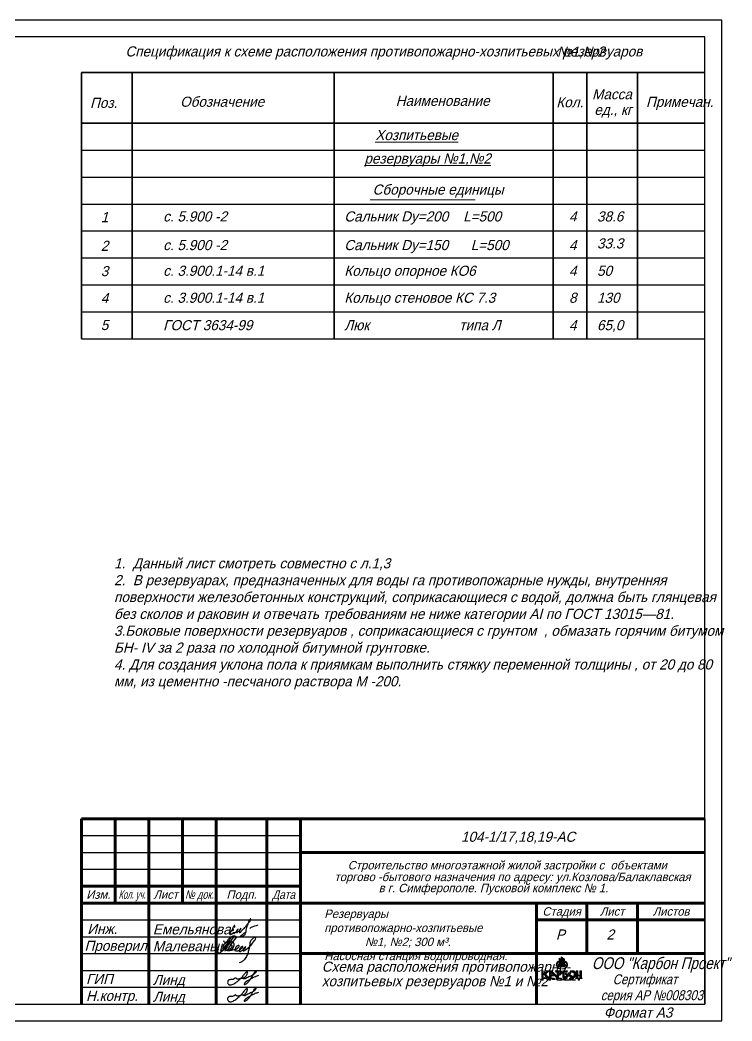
# Model space of a CAD drawing. Header units: millimetres. Extents: x 5929542 to 6152618, y 10240044 to 10382466.
# Drawn here: x 6006822 to 6027953, y 10325100 to 10354800 of the extents above; entities that cross this region are included whole.
import ezdxf
from ezdxf.enums import TextEntityAlignment as Align

# ---------------------------------------------------------------- set-up
doc = ezdxf.new("R2010")
doc.units = ezdxf.units.MM
doc.layers.add('0 @ 1', color=7, linetype='Continuous')
doc.layers.add('2D-чертеж - Общий_Ном._пера__1_Ном._пера__1_Ном._пера__20', color=7, linetype='Continuous', lineweight=0, true_color=0x060000)
doc.layers.add('цоколь_Ном._пера__101_Ном._пера__61', color=7, linetype='Continuous', lineweight=20, true_color=0x6a6a6a)
for name, color, linetype, lineweight in [('Основная', 7, 'Continuous', 30), ('Текст', 134, 'Continuous', 13), ('цоколь_Ном._пера__101_Ном._пера__1', 7, 'Continuous', 15)]:
    doc.layers.add(name, color=color, linetype=linetype, lineweight=lineweight)
doc.styles.add('ГОСТ 2.304', font='mipgost.ttf', dxfattribs={"oblique": 15})
doc.styles.add('Мишин стиль', font='mipgost.ttf')

# ---------------------------------------------------------------- blocks, each defined once
blk = doc.blocks.new('Подпись Емельянова')
at = {"lineweight": 30}
for p, q in [((1006995.697445217, -497322.8743848313), (1007027.924268826, -497293.5249561873)), ((1007027.924268826, -497293.5249561873), (1007064.754924379, -497272.2322334456)), ((1007064.754924379, -497272.2322334456), (1007094.679832016, -497257.8452586202)), ((1007094.679832016, -497257.8452586202), (1007142.444588437, -497240.5808888297)), ((1007142.444588437, -497240.5808888297), (1007190.78482385, -497228.4958299762)), ((1007190.78482385, -497228.4958299762), (1007241.426975236, -497217.5617291089))]:
    blk.add_line(p, q, dxfattribs=at)
blk.add_spline([(1006541.258662013, -497256.1163209821), (1006540.431462936, -497262.1430571143), (1006540.785976826, -497278.3325247634), (1006545.512828695, -497286.1318303462), (1006547.639912035, -497264.5064830485), (1006546.761723594, -497246.2305857409), (1006543.661019016, -497231.0715855799), (1006529.191064317, -497245.541540279), (1006516.788246003, -497261.3895859018), (1006502.318291304, -497286.8842679906), (1006487.848336605, -497317.2022683125), (1006478.54622287, -497341.6633822085), (1006475.822340029, -497362.4854747591), (1006482.685878809, -497379.4424529221), (1006496.143797986, -497379.9807696891), (1006503.814811917, -497373.1172309089), (1006506.640974944, -497363.0237915262), (1006506.910133327, -497349.8350307328), (1006504.487707876, -497342.7023335689), (1006494.663426876, -497339.0686953912), (1006482.282141234, -497344.0481254866), (1006468.151326098, -497363.8312666768), (1006442.066112085, -497396.3790284087), (1006416.955125866, -497436.0073035362), (1006407.146146873, -497461.5106489153), (1006401.309804373, -497483.3846720673), (1006402.290702273, -497497.1172426561), (1006409.647436516, -497501.7765076772), (1006426.077476328, -497499.0790384545), (1006450.354699333, -497487.0630391893), (1006474.631922338, -497473.3304686006), (1006495.230778221, -497460.0883469614), (1006512.641715932, -497443.4130826751), (1006520.979348075, -497435.3206750067), (1006519.753225701, -497462.5405917094), (1006526.619510995, -497469.161652529), (1006537.899836836, -497460.0883469614), (1006557.027345871, -497444.1487560995), (1006570.940081379, -497435.841151443), (1006593.961154524, -497407.3150390685), (1006615.981311445, -497385.7953402596), (1006631.995971023, -497360.271976556), (1006647.009714378, -497337.2509034117), (1006601.468026201, -497402.810916062), (1006598.46527753, -497420.3269499762), (1006601.468026201, -497439.3443582259), (1006620.985892563, -497436.3416095548), (1006650.012463049, -497410.8182458513), (1006678.038117312, -497384.2939659241), (1006696.55506745, -497362.2738090034), (1006711.068352693, -497346.2591494247), (1006732.08759339, -497311.2270815963), (1006699.557816121, -497361.7733508915), (1006687.046363325, -497387.2967145951), (1006680.540407871, -497412.3196201868), (1006682.041782207, -497428.3342797655), (1006691.550486332, -497436.8420676667), (1006712.569727029, -497432.3379446602), (1006749.603627304, -497393.3022119371), (1006823.671427856, -497317.7330370502), (1006864.208534914, -497271.6908907614), (1006900.241518967, -497225.1482863608), (1006931.2699219, -497190.1162185324), (1006965.801531617, -497144.0740722437), (1007000.833599445, -497100.0337584023), (1007016.347800912, -497068.5048973567), (1007023.85467259, -497042.4810755413), (1007015.8473428, -497038.4774106467), (1006996.82993455, -497056.4939026727), (1006967.803364064, -497108.0410881916), (1006947.284581479, -497151.5809439212), (1006918.258010993, -497226.6496606963), (1006899.325507586, -497289.4253849461), (1006879.873899495, -497375.1416116373), (1006863.012980484, -497447.9097884217), (1006849.149356958, -497492.5115373953), (1006832.170719393, -497524.7709487684), (1006810.664445144, -497542.8814955042), (1006791.421989238, -497557.0303601415), (1006760.294487035, -497563.2558605819), (1006728.035075662, -497564.9537243384), (1006713.532489409, -497555.9691952937), (1006724.851581119, -497538.283114497), (1006751.73442393, -497517.7672607729), (1006793.47357461, -497485.224872107), (1006820.710139037, -497465.0627399989), (1006855.880173992, -497440.8580751371), (1006888.220436021, -497417.1081952102)], degree=3, dxfattribs=at)
blk = doc.blocks.new('Подпись Линд')
blk.add_spline([(16.09681524169594, -1.094755872831456), (14.28969576933287, -1.696694934664777), (12.57768856958921, -2.552082765364105), (10.99249544877034, -3.43915159931791), (9.787749705003648, -4.167814674168739), (8.868339065669488, -4.959840498359284), (8.64935466642362, -5.3275701166163), (8.599569362996931, -5.588294173200183), (8.607281493046457, -5.680773672863921), (8.769237937516891, -5.734720295278066), (9.28595407770024, -5.565174298284234), (9.872081101757203, -5.187548684215983), (10.66643735058301, -4.509363953409547), (11.73704583305823, -3.20771885836453), (12.66372482512975, -1.693215513828505), (13.42674936764797, -0.3483963328694131), (13.99834482650783, 0.612231349996776), (14.50065619501197, 1.157453029441655), (14.89904142798309, 1.313230652140149), (14.82975733762737, 1.079564218092358), (14.34476699171194, 0.196824603744389), (13.47005278083327, -0.564754059636158), (11.47812832940451, -1.5686538821206), (9.415062433927005, -2.566508545176077), (8.540346509622168, -2.826137668729956), (7.864403412453385, -2.558982923380285), (6.580637892274012, -2.724197472274994), (5.549734628559463, -2.93800431707092), (4.888400200753836, -2.918567398710508), (4.625812538787613, -2.763071308995904), (4.246518297377179, -2.452079129566812), (4.12981171793308, -2.325739160223975), (3.838046126036488, -2.481234507107416), (2.753978682987736, -3.036573546029075), (1.995390200167321, -3.153195799022768), (1.28542874485413, -3.182351176563458), (0.6727213445558391, -3.279536511196653), (0.2156221457074707, -3.522498733533183), (-0.02751470525561217, -3.823772453782084), (-0.1636720957025091, -4.406882233088396), (-0.08586713826457526, -5.19408114084149), (0.3517795361543676, -5.699442503874934), (0.6824467500575793, -5.903531632321716), (1.227074598418994, -6.010434683304055), (2.180174618121441, -5.83550167522904), (3.19162535740702, -5.349576487724931), (4.983980238648428, -4.094036690084039), (6.170491703813013, -3.0638755599945), (7.280243401348571, -2.022771785084615), (8.554285229452375, -0.4678123736011628), (9.526834346731789, 0.7081263870226877), (9.789423722124184, 0.9024963134581867), (10.14926715253148, 0.9705262705507778), (10.19789418003916, 0.3679788300529765), (9.731069575689048, -0.7690853510189868), (9.30314830677139, -1.614595013853403), (8.593186851458313, -2.207423252339908), (8.08746062510238, -2.469823135867927), (7.517974393545387, -2.511904517245199)], degree=3)
blk = doc.blocks.new('A$C55D26A55')
at = {"layer": 'цоколь_Ном._пера__101_Ном._пера__61', "linetype": 'Continuous', "lineweight": 0, "true_color": 0x4f4f4f}
for points in [[(1031.519737691386, 785.60407825734), (1110.239085855661, 785.60407825734), (1110.239085855661, 1255.889707866765), (1031.519737691386, 1300.0912466179)], [(1229.919047226897, 1330.821468346694), (1151.199699062388, 1375.02300709777), (1151.199699062388, 785.60407825734), (1229.919047226897, 785.60407825734)], [(1356.822758305352, 1255.889707866765), (1278.103410141077, 1300.0912466179), (1278.103410141077, 785.60407825734), (1356.822758305352, 785.60407825734)], [(88.12540020723827, 104.0990189075237), (283.47566635767, 104.0990189075237), (297.6731211864389, 89.90156407869654), (297.6731211864389, 0.001438132603652775), (378.4812011998147, 0.001438132603652775), (378.4812011998147, 42.626739996369), (297.6731179533526, 123.4348232427728), (-0.002174988854676485, 123.4348232427728), (-0.002174988854676485, 0.001438132603652775), (88.12540020723827, 0.001438132603652775)], [(441.1386336991563, 0.001438132603652775), (521.9467145074159, 0.001438132603652775), (521.9467145074159, 104.0990198791842), (690.6786213922314, 104.0990198791842), (719.7370258516166, 75.04061541974079), (719.7370258516166, 50.7155149197788), (594.6082898909226, 50.7155149197788), (613.1336760302074, 32.19012877973728), (800.5451066596434, 32.19012877973728), (800.5451066596434, 42.62673999700928), (719.7370258516166, 123.4348208044539), (441.1386336991563, 123.4348208044539)], [(1274.415325032547, 123.4348208044539), (1274.415325032547, 61.71812946849968), (1336.13201636821, 0.001438132603652775), (1604.86681150645, 0.001438132603652775), (1588.03467297554, 16.8335766637465), (1582.604248586111, 16.8335766637465), (1355.223405840574, 16.8335766637465), (1355.223405840574, 50.74898613832192), (1454.118561512791, 50.74898613832192), (1435.836951850681, 69.03059580025729), (1355.223405840574, 69.03059580025729), (1355.223405840574, 104.0990198791842), (1495.338805370731, 104.0990198791842), (1500.769229759928, 104.0990198791842), (1481.433428834658, 123.4348208044539)], [(1647.650858657435, 0.001438132603652775), (1728.458939465461, 0.001438132603652775), (1728.458939465461, 36.73862970422488), (1728.458939465461, 123.4348208044539), (1647.650858657435, 123.4348208044539)], [(1803.583660908043, 0.001438132603652775), (1835.435140190646, 0.001438132603652775), (1999.231546566123, 0.001438132603652775), (1982.399408038473, 16.83357666037045), (1863.008871268015, 16.83357666037045), (1795.090385972522, 84.75206763582537), (1816.389932514168, 106.0516141773551), (1893.18137052143, 106.0516141773551), (1875.798163033556, 123.434821665287), (1805.17512729764, 123.434821665287), (1744.289437537314, 62.54913190484513), (1742.662702336442, 60.9223967041471)], [(2231.465966026299, 0.001438132603652775), (2231.465966026299, 104.0990198791842), (2386.896537632449, 104.0990198791842), (2367.560736707179, 123.4348208044539), (2010.551331637427, 123.4348208044539), (2029.887132562697, 104.0990198791842), (2158.175724156201, 104.0990198791842), (2158.175724156201, 0.001438132603652775)]]:
    blk.add_hatch(color=251, dxfattribs=at).paths.add_polyline_path(points)
h = blk.add_hatch(color=251, dxfattribs=at)
edge = h.paths.add_edge_path()
edge.add_arc((1068.759288757654, 923.5003722267343), 213.8407410448306, 141.3326240077637, 183.8646231980924)
edge.add_arc((1073.253710991397, 922.0917865610937), 218.2366918937193, 183.4161212765875, 195.8310968106005)
edge.add_arc((1112.30894814393, 930.9533990261858), 258.2368115430653, 195.3587522284321, 243.7102387656125)
edge.add_arc((1149.523681108097, 1010.204409495724), 345.7777109817978, 243.9978464920998, 273.4608845293516)
edge.add_arc((1205.153756503967, 1022.231594527487), 358.8613660634911, 234.3875796799924, 264.4420711696278, ccw=False)
edge.add_arc((1123.642727824262, 911.345825048111), 221.256762416744, 189.5410481975231, 234.827212480447, ccw=False)
edge.add_arc((1089.864390075184, 903.4579379858661), 186.6509564564045, 126.1728494182633, 188.8718823060602, ccw=False)
edge.add_line((979.6986635131761, 1054.130072891945), (979.6985997909214, 1125.567767514614))
edge.add_arc((1125.955440434281, 880.5822722138996), 285.3225479044966, 120.8372876912527, 141.7796704652815)
h = blk.add_hatch(color=251, dxfattribs=at)
edge = h.paths.add_edge_path()
edge.add_line((1401.420082775876, 1125.567804809078), (1401.420082775876, 1054.130072891945))
edge.add_arc((1292.159033238202, 903.8322538070836), 185.8155304804732, -9.028942971592073, 53.98421124738229, ccw=False)
edge.add_arc((1257.476018464949, 911.345825048378), 221.2567624168705, 305.17278751947947, 350.458951802397, ccw=False)
edge.add_arc((1175.964863491441, 1022.231684031733), 358.8615123688593, 275.5579369020205, 305.6124283916544, ccw=False)
edge.add_arc((1231.594999958622, 1010.204184911739), 345.7775377246824, 266.5391143015227, 296.0021795360986)
edge.add_arc((1268.809798145296, 930.9533990262079), 258.2368115431123, 296.2897612343393, 344.641247771579)
edge.add_arc((1288.225793501979, 918.2052892516228), 236.2459734737047, 346.3756384006645, 421.3709184551366)
at = {"layer": 'цоколь_Ном._пера__101_Ном._пера__61', "linetype": 'Continuous', "lineweight": 0, "true_color": 0x353535}
for points in [[(88.12540214927867, 161.0001247281325), (88.12540214927867, 549.9372215949697), (-0.002174988854676485, 549.9372215949697), (-0.002174988854676485, 161.0001247281325)], [(310.7040233893786, 549.9372244382394), (113.7281354721636, 352.9613253076677), (305.6893360514659, 161.0001247281325), (405.8825342992786, 161.0001247281325), (213.9213225063868, 352.9613253076677), (410.8972216371913, 549.9372244382394)], [(441.084161343053, 549.9372244382394), (441.084161343053, 477.9349040042143), (551.2291727582924, 477.9349040042143), (868.1639632475562, 161.0001247281325), (868.1639632475562, 266.3471782705747), (584.573938222602, 549.9372244382394)], [(460.2914536984172, 161.0001247281325), (547.2891901037656, 161.0001247281325), (547.2891901037656, 259.32519317267), (714.5056185193826, 259.32519317267), (648.9748560322914, 324.8559556598775), (547.2891901037656, 324.8559556598775), (547.2891901037656, 428.801303053333), (460.2914536984172, 428.801303053333)], [(1098.490242135478, 549.9372235528426), (788.1487246220931, 549.9372235528426), (860.1510400138795, 477.9349081608816), (1051.922176218592, 477.9349081608816), (1101.6726089078, 428.1844945627381), (1034.298901381204, 360.8107743088622), (997.4122220971622, 360.8107743088622), (997.4122220971622, 428.8013130639447), (909.2846351109911, 428.8013130639447), (909.2846351109911, 161.0001247281325), (997.4122220971622, 161.0001247281325), (997.4122220971622, 293.911720735312), (1075.899137257133, 293.911720735312), (1215.207463377854, 433.2199959466816)], [(1243.02390310308, 549.9372345290612), (1243.02390310308, 161.0001247281325), (1493.216499052243, 161.0001247281325), (1592.24564527208, 260.0292767435312), (1427.858508837176, 424.4164073826396), (1378.427978014341, 374.9858765597455), (1489.753894235473, 263.6599545429926), (1450.01256802096, 223.9186341241002), (1326.585043509491, 223.9186341241002), (1326.58503771387, 477.93490781734), (1481.37700927211, 477.93490781734), (1531.27832990652, 527.8362110649468), (1509.177312237909, 549.9372345290612)], [(1546.743681972381, 366.6089991337503), (1752.352556377882, 161.0001247281325), (1922.660873219371, 161.0001247281325), (1994.005064674653, 232.3443161832984), (1994.005064674653, 449.7742650532164), (1893.842109392164, 549.937220335647), (1730.071903174277, 549.937220335647), (1658.069597246824, 477.9349077434745), (1850.869618990226, 477.9349077434745), (1918.450196230086, 410.3543438329361), (1918.450196230086, 272.1647870945744), (1875.23057133425, 228.9451688632835), (1784.210106097627, 228.9451688632835), (1649.706206341041, 363.4490819494822), (1717.805885317037, 431.5487542607589), (1611.683443763992, 431.5487542607589)], [(2043.036776653491, 161.0001247281325), (2129.657897267956, 161.0001247281325), (2129.657897267956, 259.3251925666118), (2229.571811120026, 259.3251925666118), (2164.041049853666, 324.8559538329137), (2129.657897267956, 324.8559538329137), (2129.657897267956, 549.9372215949697), (2043.036776653491, 549.9372215949697)], [(2263.313275980065, 161.0001247281325), (2349.934398808051, 161.0001247281325), (2349.934398808051, 549.9372215949697), (2263.313275980065, 549.9372215949697)]]:
    blk.add_hatch(color=250, dxfattribs=at).paths.add_polyline_path(points)
at = {"layer": 'цоколь_Ном._пера__101_Ном._пера__61', "linetype": 'Continuous', "lineweight": 0, "true_color": 0x4f4f4f}
h = blk.add_hatch(color=251, dxfattribs=at)
h.paths.add_polyline_path([(849.0111381453462, 123.4348228776362), (849.0111381453462, 80.8095187387662), (929.8192187515087, 0.001438132603652775), (1208.417611105833, 0.001438132603652775), (1208.417611105833, 42.62674227153184), (1127.609530499671, 123.4348228776362)])
h.paths.add_polyline_path([(929.8192187515087, 104.0990194122423), (1112.425511038862, 104.0990194122423), (1127.609530499671, 88.91499995137565), (1127.609530499671, 16.83357808709843), (945.4557739177253, 16.83357808709843), (929.8192187515087, 32.47013325348962)], flags=16)
at = {"layer": '2D-чертеж - Общий_Ном._пера__1_Ном._пера__1_Ном._пера__20', "linetype": 'Continuous'}
for p, q in [((-0.002174988854676485, 161.0001247281325), (88.12540214927867, 161.0001247281325)), ((-0.002174988854676485, 123.4348208044539), (250.0790989506058, 123.4348208044539)), ((305.6893413485959, 161.0001247281325), (405.882532866206, 161.0001247281325)), ((441.1386336991563, 123.4348208044539), (719.7370258516166, 123.4348208044539)), ((2010.551331637427, 123.4348208044539), (2044.824174102396, 123.4348208044539)), ((2010.551331637427, 123.4348208044539), (2367.560736707179, 123.4348208044539)), ((2043.036776653491, 161.0001247281325), (2129.657899481244, 161.0001247281325))]:
    blk.add_line(p, q, dxfattribs=at)
at = {"layer": 'цоколь_Ном._пера__101_Ном._пера__1', "linetype": 'Continuous', "flags": 128}
for points in [[(1031.519737691386, 785.60407825734), (1110.239085855661, 785.60407825734), (1110.239085855661, 1255.889707866765), (1031.519737691386, 1300.0912466179)], [(1229.919047226897, 1330.821468346694), (1151.199699062388, 1375.02300709777), (1151.199699062388, 785.60407825734), (1229.919047226897, 785.60407825734)], [(1356.822758305352, 1255.889707866765), (1278.103410141077, 1300.0912466179), (1278.103410141077, 785.60407825734), (1356.822758305352, 785.60407825734)], [(88.12540214927867, 161.0001247281325), (88.12540214927867, 549.9372215949697), (-0.002174988854676485, 549.9372215949697), (-0.002174988854676485, 161.0001247281325)], [(88.12540020723827, 104.0990189075237), (283.47566635767, 104.0990189075237), (297.6731211864389, 89.90156407869654), (297.6731211864389, 0.001438132603652775), (378.4812011998147, 0.001438132603652775), (378.4812011998147, 42.626739996369), (297.6731179533526, 123.4348232427728), (-0.002174988854676485, 123.4348232427728), (-0.002174988854676485, 0.001438132603652775), (88.12540020723827, 0.001438132603652775)], [(310.7040233893786, 549.9372244382394), (113.7281354721636, 352.9613253076677), (305.6893360514659, 161.0001247281325), (405.8825342992786, 161.0001247281325), (213.9213225063868, 352.9613253076677), (410.8972216371913, 549.9372244382394)], [(441.084161343053, 549.9372244382394), (441.084161343053, 477.9349040042143), (551.2291727582924, 477.9349040042143), (868.1639632475562, 161.0001247281325), (868.1639632475562, 266.3471782705747), (584.573938222602, 549.9372244382394)], [(441.1386336991563, 0.001438132603652775), (521.9467145074159, 0.001438132603652775), (521.9467145074159, 104.0990198791842), (690.6786213922314, 104.0990198791842), (719.7370258516166, 75.04061541974079), (719.7370258516166, 50.7155149197788), (594.6082898909226, 50.7155149197788), (613.1336760302074, 32.19012877973728), (800.5451066596434, 32.19012877973728), (800.5451066596434, 42.62673999700928), (719.7370258516166, 123.4348208044539), (441.1386336991563, 123.4348208044539)], [(460.2914536984172, 161.0001247281325), (547.2891901037656, 161.0001247281325), (547.2891901037656, 259.32519317267), (714.5056185193826, 259.32519317267), (648.9748560322914, 324.8559556598775), (547.2891901037656, 324.8559556598775), (547.2891901037656, 428.801303053333), (460.2914536984172, 428.801303053333)], [(1098.490242135478, 549.9372235528426), (788.1487246220931, 549.9372235528426), (860.1510400138795, 477.9349081608816), (1051.922176218592, 477.9349081608816), (1101.6726089078, 428.1844945627381), (1034.298901381204, 360.8107743088622), (997.4122220971622, 360.8107743088622), (997.4122220971622, 428.8013130639447), (909.2846351109911, 428.8013130639447), (909.2846351109911, 161.0001247281325), (997.4122220971622, 161.0001247281325), (997.4122220971622, 293.911720735312), (1075.899137257133, 293.911720735312), (1215.207463377854, 433.2199959466816)], [(849.0111381453462, 123.4348228776362), (849.0111381453462, 80.8095187387662), (929.8192187515087, 0.001438132603652775), (1208.417611105833, 0.001438132603652775), (1208.417611105833, 42.62674227153184), (1127.609530499671, 123.4348228776362)], [(929.8192187515087, 104.0990194122423), (1112.425511038862, 104.0990194122423), (1127.609530499671, 88.91499995137565), (1127.609530499671, 16.83357808709843), (945.4557739177253, 16.83357808709843), (929.8192187515087, 32.47013325348962)], [(1243.02390310308, 549.9372345290612), (1243.02390310308, 161.0001247281325), (1493.216499052243, 161.0001247281325), (1592.24564527208, 260.0292767435312), (1427.858508837176, 424.4164073826396), (1378.427978014341, 374.9858765597455), (1489.753894235473, 263.6599545429926), (1450.01256802096, 223.9186341241002), (1326.585043509491, 223.9186341241002), (1326.58503771387, 477.93490781734), (1481.37700927211, 477.93490781734), (1531.27832990652, 527.8362110649468), (1509.177312237909, 549.9372345290612)], [(1274.415325032547, 123.4348208044539), (1274.415325032547, 61.71812946849968), (1336.13201636821, 0.001438132603652775), (1604.86681150645, 0.001438132603652775), (1588.03467297554, 16.8335766637465), (1582.604248586111, 16.8335766637465), (1355.223405840574, 16.8335766637465), (1355.223405840574, 50.74898613832192), (1454.118561512791, 50.74898613832192), (1435.836951850681, 69.03059580025729), (1355.223405840574, 69.03059580025729), (1355.223405840574, 104.0990198791842), (1495.338805370731, 104.0990198791842), (1500.769229759928, 104.0990198791842), (1481.433428834658, 123.4348208044539)], [(1546.743681972381, 366.6089991337503), (1752.352556377882, 161.0001247281325), (1922.660873219371, 161.0001247281325), (1994.005064674653, 232.3443161832984), (1994.005064674653, 449.7742650532164), (1893.842109392164, 549.937220335647), (1730.071903174277, 549.937220335647), (1658.069597246824, 477.9349077434745), (1850.869618990226, 477.9349077434745), (1918.450196230086, 410.3543438329361), (1918.450196230086, 272.1647870945744), (1875.23057133425, 228.9451688632835), (1784.210106097627, 228.9451688632835), (1649.706206341041, 363.4490819494822), (1717.805885317037, 431.5487542607589), (1611.683443763992, 431.5487542607589)], [(1647.650858657435, 0.001438132603652775), (1728.458939465461, 0.001438132603652775), (1728.458939465461, 36.73862970422488), (1728.458939465461, 123.4348208044539), (1647.650858657435, 123.4348208044539)], [(1803.583660908043, 0.001438132603652775), (1835.435140190646, 0.001438132603652775), (1999.231546566123, 0.001438132603652775), (1982.399408038473, 16.83357666037045), (1863.008871268015, 16.83357666037045), (1795.090385972522, 84.75206763582537), (1816.389932514168, 106.0516141773551), (1893.18137052143, 106.0516141773551), (1875.798163033556, 123.434821665287), (1805.17512729764, 123.434821665287), (1744.289437537314, 62.54913190484513), (1742.662702336442, 60.9223967041471)], [(2231.465966026299, 0.001438132603652775), (2231.465966026299, 104.0990198791842), (2386.896537632449, 104.0990198791842), (2367.560736707179, 123.4348208044539), (2010.551331637427, 123.4348208044539), (2029.887132562697, 104.0990198791842), (2158.175724156201, 104.0990198791842), (2158.175724156201, 0.001438132603652775)], [(2043.036776653491, 161.0001247281325), (2129.657897267956, 161.0001247281325), (2129.657897267956, 259.3251925666118), (2229.571811120026, 259.3251925666118), (2164.041049853666, 324.8559538329137), (2129.657897267956, 324.8559538329137), (2129.657897267956, 549.9372215949697), (2043.036776653491, 549.9372215949697)], [(2263.313275980065, 161.0001247281325), (2349.934398808051, 161.0001247281325), (2349.934398808051, 549.9372215949697), (2263.313275980065, 549.9372215949697)]]:
    blk.add_lwpolyline(points, close=True, dxfattribs=at)
for points in [[(901.7953695442993, 1057.107678207802, 0.1877411044651558), (855.4048035671003, 909.0876632629079, 0.05422359907054494), (863.2947206795216, 862.5562839098857, 0.2141600256982925), (997.9330284912139, 699.4271589592681, 0.1292696809624155), (1170.397280483739, 665.0573129398981, -0.1318943901564727), (996.1890641108621, 730.4864362368826, -0.2002107211051541), (905.4465871902648, 874.6715953006642, -0.2806120217330422), (979.6986635131761, 1054.130072891945), (979.6985997909214, 1125.567767514614, 0.09163357229258308)], [(1401.420082775876, 1125.567804809078), (1401.420082775876, 1054.130072891945, -0.2820911307254912), (1475.67215909902, 874.671595300606, -0.2002107211051253), (1384.92968217819, 730.4864362368826, -0.1318943901564661), (1210.721403999254, 665.0572617229773, 0.1292698016161956), (1383.185717797838, 699.4271589591517, 0.2141600256985637), (1517.824025609763, 862.5562839099439, 0.3394312912718151)]]:
    blk.add_lwpolyline(points, format="xyb", close=True, dxfattribs=at)
blk = doc.blocks.new('A$C42843560')
at = {"ltscale": 100, "xscale": 0.5, "yscale": 0.5}
blk.add_blockref('A$C55D26A55', (0.003141202498227358, 714.0694697489962), dxfattribs=at)
at = {"layer": 'Текст', "color": 0, "lineweight": 25, "style": 'Мишин стиль', "oblique": 15, "width": 0.85}
for s, height, p in [('ООО "Карбон Проект"', 350, (1487.112761908211, 1217.831746269017)), ('Сертификат ', 296.45, (2104.141897657886, 739.2276192040881)), (' серия АР №008303', 296.45, (1655.396398715675, 267.2679713511607))]:
    blk.add_text(s, height=height, dxfattribs=at).set_placement(p, align=Align.MIDDLE_LEFT)
blk = doc.blocks.new('A$C26897023')
at = {"layer": 'Основная'}
for points in [[(0.8284213217812066, -3.292309648562423), (0.558653431457401, -3.534957522858235), (0.5856302204897474, -4.411186505217529), (1.08470189347554, -4.694276020337327), (2.258195444044418, -4.087656334597852), (4.525495903382989, -0.9306041388296649), (5.60456961645184, 0.9971015930089493), (6.130618078469865, 1.630682701072317), (7.366773435962841, 1.974683964415931), (7.599575954661532, 1.722657643168816), (7.585222920464844, 1.017629429673889)], [(6.683645481294093, 1.401515045276597), (4.754799686045089, -1.510263387569125), (3.513863087008531, -3.950225304999265)], [(8.194347818880829, 1.738526419720245), (6.346434542502493, -0.5531511235619178), (4.228751224027064, -3.950225304999265)], [(5.199917780965961, -3.748019071527494), (7.047831057344183, -3.451449337907547), (8.09993013315443, -3.1413984004638), (8.936212744931481, -2.31909029210442), (9.042152755849429, -2.088542551844), (8.992111526576764, -1.823535349373572), (8.124404409173621, -2.111711107304245), (7.735742405330484, -2.480855870076482), (7.412018785168129, -3.249242119111784), (7.398531466538998, -3.84238257167533), (8.07295334412197, -3.977186727323215), (9.656788020293789, -3.186976535625945), (10.51659597581283, -2.199434508594493), (9.757402814771353, -2.474349775291273), (9.383568684679517, -3.021742616953816), (9.04635774588803, -3.790127880665295), (9.144125193954665, -4.143085010189736), (9.414874842742279, -4.130339587664196), (10.16322521524307, -3.782123107981022), (11.25845875008986, -3.035222835453851), (11.70357684501096, -2.374680305066363), (11.13973032315857, -2.605780181348848), (10.8133406551691, -3.008261413129958), (10.50310650540996, -3.614882084193425), (10.66496939137778, -3.938413240137265), (11.15055159396047, -3.817089302989245), (13.78808626570321, -1.679575562536172), (15.11737900346918, 0.1605860969913238), (15.56249709838994, 1.252503501970409), (15.1024715140843, 1.326813686797095), (14.45644659628908, 1.023335846174689), (13.90534921365042, 0.4714697844960938), (13.32944004003014, -0.7421172466022199), (13.150575917119, -1.864463740284293), (12.97271889596095, -2.96687878782609), (12.5676646787615, -4.549577240453118), (11.96068584964621, -6.180712253347963), (10.85463534754535, -7.650081688270802), (9.789048953105635, -8.351064874158169), (9.087650286490202, -8.620674170777932)], [(5.199917780965961, -3.748019071527494), (3.685175393397003, -3.591880563963912), (2.718046734666586, -2.939191181667979), (2.772000312731052, -1.806833121188845), (3.918517074267697, -0.7688385608578301), (5.685499983548652, -0.4318271864140684), (7.007366949682591, -0.903642716505658), (7.007952369852092, -2.038823047926769), (6.063177181775814, -3.31664419693567), (5.199917780965961, -3.748019071527494)]]:
    blk.add_spline(points, degree=3, dxfattribs=at)
blk.add_open_spline([(6.351411595068953, 1.784032683262012), (6.036643373374886, 1.637334295529229), (5.111658039040549, 1.203405342321048), (4.284231528466421, 0.1170819156039897), (4.483177980309733, -0.9398867929983794), (5.065319308667313, -1.080832500773965), (5.353418873667692, -1.165747785064923), (5.616642568987459, -1.265280224205014), (6.064282523494853, -1.463053502015441), (6.277362228165998, -2.31549178511375), (5.711474362429954, -3.033962507976923), (5.168596022061706, -3.323412354644461), (4.415324965652303, -3.723031379877625)], degree=3, knots=[0, 0, 0, 0, 2.452688309534166, 3.751541805840604, 4.75731118079979, 5.798586127195257, 5.798586127195257, 5.798586127195257, 6.77823494270536, 7.516936515959825, 8.690278511161058, 9.812735802313053, 9.812735802313053, 9.812735802313053, 9.812735802313053], dxfattribs=at)

msp = doc.modelspace()

# ---------------------------------------------------------------- linework, layer by layer
for p, q in [((6008646.654743397, 10353240.59428466), (6008646.654743397, 10345340.59428466)), ((6008646.654743398, 10353240.59428466), (6009446.654743398, 10353240.59428466)), ((6008646.654743398, 10353240.59428466), (6009246.654743398, 10353240.59428466)), ((6008646.597300272, 10351740.59428466), (6027146.597300272, 10351740.59428466)), ((6008646.597300272, 10350940.59428466), (6027146.597300272, 10350940.59428466)), ((6008646.654743398, 10350940.59428466), (6027146.654743398, 10350940.59428466)), ((6008646.597300272, 10350140.59428466), (6027146.597300272, 10350140.59428466)), ((6008646.654743398, 10350140.59428466), (6027146.654743398, 10350140.59428466)), ((6008646.597300272, 10349340.59428466), (6027146.597300272, 10349340.59428466)), ((6008646.654743398, 10349340.59428466), (6027146.654743398, 10349340.59428466)), ((6008646.597300272, 10348540.59428466), (6027146.597300272, 10348540.59428466)), ((6008646.654743398, 10348540.59428466), (6027146.654743398, 10348540.59428466)), ((6008646.597300272, 10347740.59428466), (6027146.597300272, 10347740.59428466)), ((6008646.654743398, 10347740.59428466), (6027146.654743398, 10347740.59428466)), ((6008646.597300272, 10346940.59428466), (6027146.597300272, 10346940.59428466)), ((6008646.654743398, 10346940.59428466), (6027146.654743398, 10346940.59428466)), ((6008646.597300272, 10346140.59428466), (6027146.597300272, 10346140.59428466)), ((6008646.654743398, 10346140.59428466), (6027146.654743398, 10346140.59428466)), ((6008646.597300272, 10345340.59428466), (6027146.597300272, 10345340.59428466)), ((6008646.654743398, 10345340.59428466), (6027146.654743398, 10345340.59428466))]:
    msp.add_line(p, q)
at = {"color": 0, "lineweight": 5, "ltscale": 2}
msp.add_line((6017214.350189968, 10349464.93280296), (6020327.65120761, 10349464.93280296), dxfattribs=at)
at = {"linetype": 'Continuous', "lineweight": 60}
for p, q in [((6008646.654743397, 10331100.26097951), (6027146.654743397, 10331100.26097951)), ((6008646.654743397, 10325600.26097951), (6008646.654743397, 10331100.26097951)), ((6009646.654743397, 10331100.26097951), (6009646.654743397, 10328600.26097951)), ((6010646.654743397, 10331100.26097951), (6010646.654743397, 10325600.26097951)), ((6011646.654743397, 10331100.26097951), (6011646.654743397, 10328600.26097951)), ((6012646.654743397, 10331100.26097951), (6012646.654743397, 10325600.26097951)), ((6014146.654743397, 10331100.26097951), (6014146.654743397, 10325600.26097951)), ((6015146.654743397, 10325600.26097951), (6015146.654743397, 10331099.22946113)), ((6015146.654743397, 10330100.26097951), (6027146.654743397, 10330100.26097951)), ((6008646.654743397, 10329100.26097951), (6015146.654743397, 10329100.26097951)), ((6008646.654743397, 10328600.26097951), (6027146.654743397, 10328600.26097951)), ((6022146.654743397, 10325600.26097951), (6022146.654743397, 10328600.26097951)), ((6022146.654743397, 10328600.26097951), (6022146.654743397, 10325600.26097951)), ((6023646.654743397, 10328600.26097951), (6023646.654743397, 10327100.26097951)), ((6025146.654743397, 10328600.26097951), (6025146.654743397, 10327100.26097951)), ((6022146.654743397, 10328100.26097951), (6027146.654743397, 10328100.26097951)), ((6015146.654743397, 10327100.26097951), (6027146.654743397, 10327100.26097951))]:
    msp.add_line(p, q, dxfattribs=at)
at = {"color": 13, "linetype": 'Continuous'}
for p in [(6027146.654743397, 10331100.26097951), (6008646.654743397, 10325600.26097951)]:
    msp.add_line(p, (6027146.654743397, 10325600.26097951), dxfattribs=at)
at = {"linetype": 'Continuous', "lineweight": 25}
for p, q in [((6008646.654743397, 10330600.26097951), (6015146.654743397, 10330600.26097951)), ((6008646.654743397, 10330100.26097951), (6015146.654743397, 10330100.26097951)), ((6008646.654743397, 10329600.26097951), (6015146.654743397, 10329600.26097951)), ((6008646.654743397, 10328100.26097951), (6015146.654743397, 10328100.26097951)), ((6008646.654743397, 10327600.26097951), (6015146.654743397, 10327600.26097951)), ((6008646.654743397, 10327100.26097951), (6015146.654743397, 10327100.26097951)), ((6008646.654743397, 10326600.26097951), (6015146.654743397, 10326600.26097951)), ((6008646.654743397, 10326100.26097951), (6015146.654743397, 10326100.26097951))]:
    msp.add_line(p, q, dxfattribs=at)
at = {"ltscale": 2}
for points in [[(5985646.654743397, 10325100.26097951), (6027646.654743397, 10325100.26097951), (6027646.654743397, 10354800.26097951), (5985646.654743397, 10354800.26097951)], [(5987646.654743397, 10325600.26097951), (6027146.654743397, 10325600.26097951), (6027146.654743397, 10354300.26097951), (5987646.654743397, 10354300.26097951)]]:
    msp.add_lwpolyline(points, close=True, dxfattribs=at)
at = {"const_width": 50}
for points in [[(6008646.654743397, 10353240.59428466), (6027146.654743397, 10353240.59428466)], [(6008646.654743397, 10353240.59428466), (6008646.654743397, 10345340.59428466)], [(6010146.654743397, 10353240.59428466), (6010146.654743397, 10345340.59428466)], [(6016146.654743397, 10353240.59428466), (6016146.654743397, 10345340.59428466)], [(6022646.654743397, 10353240.59428466), (6022646.654743397, 10345340.59428466)], [(6023646.654743397, 10353240.59428466), (6023646.654743397, 10345340.59428466)], [(6025146.654743397, 10353240.59428466), (6025146.654743397, 10345340.59428466)], [(6008646.654743397, 10351740.59428466), (6027146.654743397, 10351740.59428466)]]:
    msp.add_lwpolyline(points, dxfattribs=at)

# ---------------------------------------------------------------- block references
at = {"lineweight": 30}
msp.add_blockref('Подпись Емельянова', (5006648.086983962, 10825166.19498613), dxfattribs=at)
at = {"ltscale": 100, "xscale": 75, "yscale": 75, "zscale": 75}
msp.add_blockref('A$C26897023', (6012646.654743397, 10327475.26097951), dxfattribs=at)
at = {"color": 7, "ltscale": 100}
msp.add_blockref('A$C42843560', (6022307.864292151, 10325597.22420443), dxfattribs=at)
at = {"xscale": 56.25, "yscale": 56.25, "zscale": 56.25}
for p in [(6012994.341871191, 10326506.63267259), (6012991.573648994, 10326006.45464018)]:
    msp.add_blockref('Подпись Линд', p, dxfattribs=at)

# ---------------------------------------------------------------- texts
at = {"color": 0, "lineweight": 5, "ltscale": 2, "style": 'ГОСТ 2.304', "oblique": 15}
for s, p in [('Спецификация к схеме расположения противопожарно-хозпитьевых резервуаров ', (6009950.231512696, 10353718.3925567)), ('№1,№2', (6022758.02895986, 10353713.43052081)), ('Обозначение', (6011574.346008223, 10352226.18339304)), ('Наименование', (6017973.473954518, 10352253.53006949)), ('Масса', (6023801.154486342, 10352448.27440327)), ('Поз.', (6008902.358949838, 10352193.03449901)), ('Кол.', (6022738.485158175, 10352209.88773127)), ('Примечан.', (6025403.013004474, 10352223.46566434)), ('ед., кг', (6023866.215763339, 10351985.94868142)), ('Сборочные единицы', (6017287.107330672, 10349619.77939344)), ('с. 5.900 -2 ', (6011070.395090925, 10348822.10703356)), ('Сальник Dу=200    L=500   ', (6016446.991070136, 10348822.10703356)), ('4', (6023116.972869612, 10348822.10703356)), ('38.6', (6023946.991070137, 10348822.10703356)), ('с. 5.900 -2 ', (6011070.395090925, 10347972.10703356)), ('Сальник Dу=150      L=500', (6016446.991070136, 10347972.10703356)), ('4', (6023116.972869612, 10347972.10703356)), ('33.3', (6023946.991070137, 10348022.10703356)), ('с. 3.900.1-14 в.1', (6011070.395090925, 10347210.0029763)), ('Кольцо опорное КО6', (6016446.991070136, 10347210.0029763)), ('4', (6023116.972869613, 10347210.0029763)), ('50', (6023946.991070137, 10347210.0029763)), ('с. 3.900.1-14 в.1', (6011070.395090925, 10346410.0029763)), ('Кольцо стеновое КС 7.3', (6016446.991070136, 10346410.0029763)), ('8', (6023116.972869613, 10346410.0029763)), ('130', (6023946.991070137, 10346410.0029763)), ('ГОСТ 3634-99', (6011070.395090925, 10345595.71995742)), ('Люк                        типа Л', (6016446.991070136, 10345595.71995742)), ('4', (6023116.972869612, 10345595.71995742)), ('65,0', (6023946.991070137, 10345595.71995742)), ('Схема расположения противопожарно-', (6015777.13985386, 10326561.80007186)), ('хозпитьевых резервуаров №1 и №2 ', (6015777.13985386, 10326130.80630045))]:
    msp.add_text(s, height=300, dxfattribs=at).set_placement(p)
at = {"style": 'ГОСТ 2.304', "oblique": 15}
msp.add_text('104-1/17,18,19-АС', height=300, dxfattribs=at).set_placement((6019909.776498565, 10330416.43308092))
at = {"linetype": 'Continuous', "lineweight": 25, "style": 'ГОСТ 2.304', "oblique": 15}
for s, p in [('Изм.', (6009146.654743397, 10328850.26097951)), ('Лист', (6011146.654743397, 10328850.26097951)), ('Подп.', (6013396.654743397, 10328850.26097951)), ('Стадия', (6022896.654743397, 10328350.26097951)), ('Лист', (6024396.654743397, 10328350.26097951)), ('Листов', (6026146.654743397, 10328350.26097951))]:
    msp.add_text(s, height=250, dxfattribs=at).set_placement(p, align=Align.MIDDLE_CENTER)
for s, width, p in [('Кол. уч.', 0.65, (6010146.654743397, 10328850.26097951)), ('№ док.', 0.8, (6012146.654743397, 10328850.26097951)), ('Дата', 0.9, (6014646.654743397, 10328850.26097951))]:
    msp.add_text(s, height=250, dxfattribs=dict(at, width=width)).set_placement(p, align=Align.MIDDLE_CENTER)
at = {"style": 'ГОСТ 2.304', "oblique": 15}
for s, p in [('Емельянова', (6010765.092764094, 10327818.67476201)), ('Малеваный', (6010765.092764094, 10327318.67476201)), ('Линд', (6010765.092764094, 10326318.67476201)), ('Линд', (6010765.092764094, 10325818.67476201))]:
    msp.add_text(s, height=300, dxfattribs=at).set_placement(p, align=Align.MIDDLE_LEFT)
at = {"ltscale": 2, "style": 'ГОСТ 2.304', "oblique": 15}
msp.add_text('Формат A3', height=300, dxfattribs=at).set_placement((6024146.654743397, 10325200.26097951))
at = {"color": 0, "lineweight": 5, "ltscale": 2, "char_height": 300, "attachment_point": 1, "style": 'ГОСТ 2.304'}
for s, insert, width in [('{\\LХозпитьевые}', (6017366.749181629, 10351536.71848382), 9162.9486), ('           {\\Lрезервуары №1,№2}', (6015815.642443609, 10350840.5903406), 9162.9486), ('1', (6009220.211523668, 10349100.13789815), 622.0853475602344), ('2', (6009220.211523668, 10348250.13789815), 622.0853475602344), ('3', (6009220.211523668, 10347500.13789815), 622.0853475602344), ('4', (6009220.211523668, 10346700.13789815), 622.0853475602344), ('5', (6009220.211523668, 10345900.13789815), 622.0853475602344), ('1.  Данный лист смотреть совместно с л.1,3\\P2.  В резервуарах, предназначенных для воды га противопожарные нужды, внутренняя поверхности железобетонных конструкций, соприкасающиеся с водой, должна быть глянцевая без сколов и раковин и отвечать требованиям не ниже категории АI по ГОСТ 13015—81. \\P3.{\\A1;Боковые поверхности резервуаров , соприкасающиеся с грунтом  , обмазать горячим битумом БН- IV за 2 раза по холодной битумной грунтовке.\\P4. Для создания уклона пола к приямкам выполнить стяжку переменной толщины , от 20 до 80 мм, из цементно -песчаного раствора М -200.}', (6009612.467521276, 10338829.61370375), 18274.62721205992)]:
    msp.add_mtext(s, dxfattribs=dict(at, insert=insert, width=width))
at = {"char_height": 300, "width": 1579.06, "attachment_point": 1, "style": 'ГОСТ 2.304'}
for s, insert in [('Инж.', (6008819.28846956, 10327981.83610446)), ('Проверил.', (6008736.695826205, 10327481.83610446)), ('ГИП', (6008782.683363427, 10326496.98754217)), ('Н.контр.', (6008782.683363427, 10325996.98754217))]:
    msp.add_mtext(s, dxfattribs=dict(at, insert=insert))
at = {"color": 0, "char_height": 300, "width": 4089.254680285453, "attachment_point": 1, "style": 'ГОСТ 2.304'}
for s, insert in [('Р', (6022728.486660478, 10327815.14500717)), ('2', (6024228.486660478, 10327815.14500717))]:
    msp.add_mtext(s, dxfattribs=dict(at, insert=insert))
at = {"layer": '0 @ 1', "style": 'ГОСТ 2.304', "oblique": 15}
for s, p in [('Строительство многоэтажной жилой застройки с  объектами', (6016548.993646875, 10329596.92245899)), ('торгово -бытового назначения по адресу: ул.Козлова/Балаклавская', (6016156.801872099, 10329249.5524812)), (' в г. Симферополе. Пусковой комплекс № 1. ', (6017374.53739713, 10328921.34772913))]:
    msp.add_text(s, height=250, dxfattribs=at).set_placement(p)
at = {"layer": '0 @ 1', "insert": (6015851.80830242, 10328405.64141904), "char_height": 250, "width": 6006.43528391805, "attachment_point": 1, "style": 'ГОСТ 2.304'}
msp.add_mtext('Резервуары {\\fTimes New Roman|b0|i0|c204|p18;  }противопожарно-хозпитьевые     \\P             №1, №2; 300 м³.\\PНасосная станция водопроводная.', dxfattribs=at)

doc.saveas('drawing.dxf')
